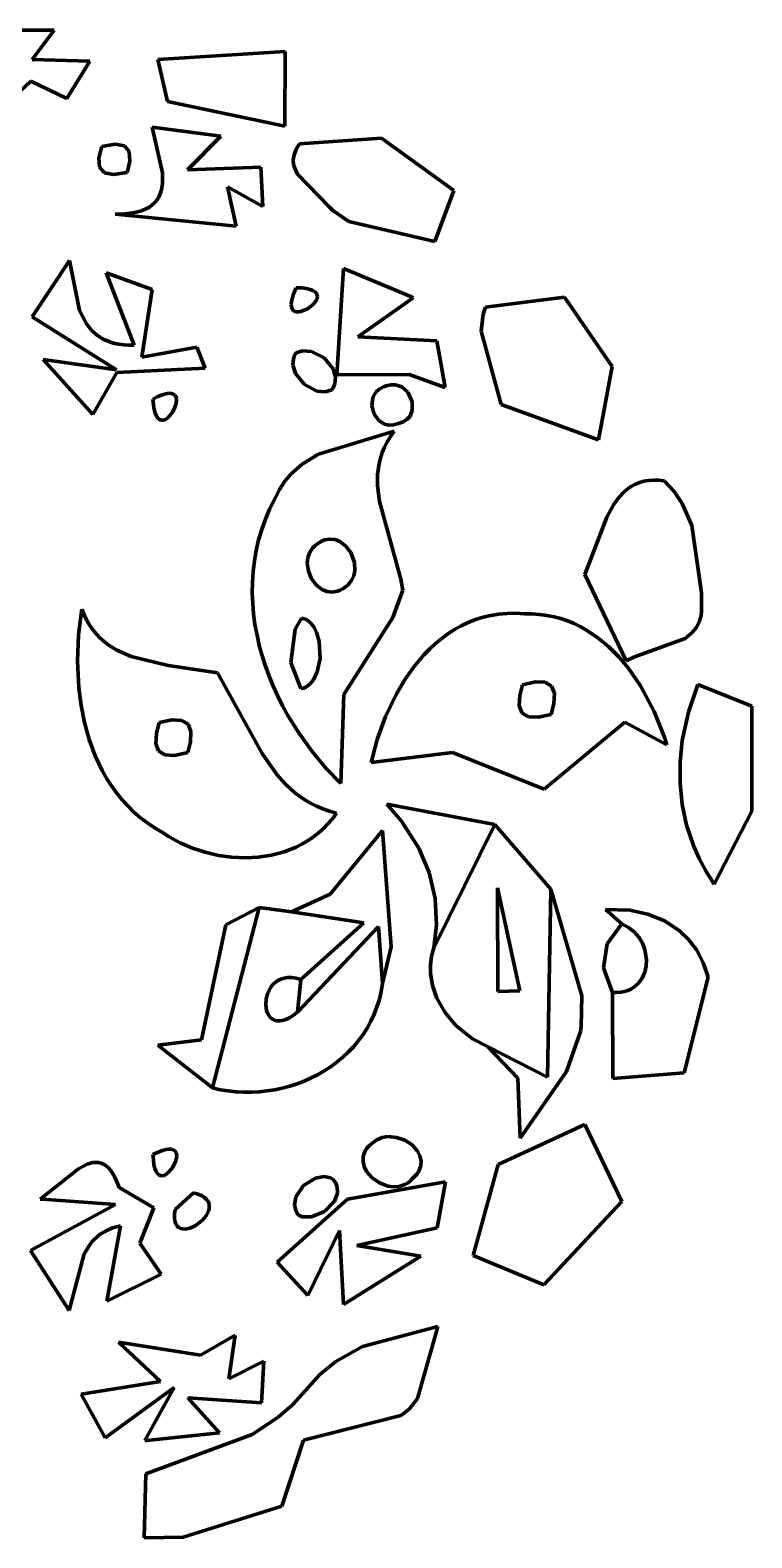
# Model space of a CAD drawing. Header units: millimetres. Extents: x 0.01 to 4, y 0.01 to 1.21.
# Drawn here: x 3.428 to 4, y 0.014 to 1.208 of the extents above; entities that cross this region are included whole.
import ezdxf

# ---------------------------------------------------------------- set-up
doc = ezdxf.new("R2010")
doc.units = ezdxf.units.MM
for name, color, linetype, lineweight in [('color#2763a3ff', 7, 'CONTINUOUS', 100), ('color#59617eff', 7, 'CONTINUOUS', 100), ('color#5d5c67ff', 7, 'CONTINUOUS', 100), ('color#5f5e75ff', 7, 'CONTINUOUS', 100), ('color#60527bff', 7, 'CONTINUOUS', 100), ('color#6e6f95ff', 7, 'CONTINUOUS', 100), ('color#726a86ff', 7, 'CONTINUOUS', 100), ('color#777b92ff', 7, 'CONTINUOUS', 100), ('color#7e7c94ff', 7, 'CONTINUOUS', 100), ('color#83849aff', 7, 'CONTINUOUS', 100), ('color#87889dff', 7, 'CONTINUOUS', 100), ('color#9e3132ff', 7, 'CONTINUOUS', 100), ('color#9e7176ff', 7, 'CONTINUOUS', 100), ('color#a33132ff', 7, 'CONTINUOUS', 100), ('color#b13333ff', 7, 'CONTINUOUS', 100), ('color#b49f97ff', 7, 'CONTINUOUS', 100), ('color#b54545ff', 7, 'CONTINUOUS', 100), ('color#c12e35ff', 7, 'CONTINUOUS', 100), ('color#c45a5eff', 7, 'CONTINUOUS', 100), ('color#c63237ff', 7, 'CONTINUOUS', 100), ('color#cc847cff', 7, 'CONTINUOUS', 100), ('color#de5a5cff', 7, 'CONTINUOUS', 100), ('color#df9092ff', 7, 'CONTINUOUS', 100), ('color#e28d82ff', 7, 'CONTINUOUS', 100), ('color#e32f35ff', 7, 'CONTINUOUS', 100), ('color#e7d55fff', 7, 'CONTINUOUS', 100), ('color#ec2a31ff', 7, 'CONTINUOUS', 100), ('color#eedf95ff', 7, 'CONTINUOUS', 100), ('color#eee38eff', 7, 'CONTINUOUS', 100), ('color#eee79bff', 7, 'CONTINUOUS', 100), ('color#efe07dff', 7, 'CONTINUOUS', 100), ('color#efe5e7ff', 7, 'CONTINUOUS', 100), ('color#f2e38aff', 7, 'CONTINUOUS', 100), ('color#f3e499ff', 7, 'CONTINUOUS', 100), ('color#f3e993ff', 7, 'CONTINUOUS', 100), ('color#f6e792ff', 7, 'CONTINUOUS', 100)]:
    doc.layers.add(name, color=color, linetype=linetype, lineweight=lineweight)

msp = doc.modelspace()

# ---------------------------------------------------------------- linework, layer by layer
at = {"layer": 'color#2763a3ff'}
for p, q in [((3.6938, 0.3206), (3.6951, 0.3227)), ((3.6951, 0.3227), (3.6968, 0.3247)), ((3.6968, 0.3247), (3.6989, 0.3266)), ((3.6989, 0.3266), (3.7028, 0.3295)), ((3.7028, 0.3295), (3.7071, 0.3312)), ((3.7071, 0.3312), (3.7116, 0.3319)), ((3.7116, 0.3319), (3.7185, 0.3313)), ((3.7185, 0.3313), (3.7251, 0.329)), ((3.7251, 0.329), (3.7308, 0.3253)), ((3.7308, 0.3253), (3.7352, 0.3204)), ((3.692, 0.3123), (3.6922, 0.3165)), ((3.6929, 0.3082), (3.692, 0.3123)), ((3.6922, 0.3165), (3.6928, 0.3186)), ((3.6928, 0.3186), (3.6938, 0.3206)), ((3.7352, 0.3204), (3.7371, 0.3168)), ((3.7371, 0.3168), (3.738, 0.3128)), ((3.738, 0.3128), (3.7377, 0.3087)), ((3.6948, 0.3043), (3.6929, 0.3082)), ((3.6992, 0.2992), (3.6948, 0.3043)), ((3.705, 0.2952), (3.6992, 0.2992)), ((3.7331, 0.3005), (3.731, 0.2984)), ((3.7348, 0.3025), (3.7331, 0.3005)), ((3.7361, 0.3046), (3.7348, 0.3025)), ((3.7371, 0.3067), (3.7361, 0.3046)), ((3.7377, 0.3087), (3.7371, 0.3067)), ((3.7116, 0.2927), (3.705, 0.2952)), ((3.7161, 0.2921), (3.7116, 0.2927)), ((3.7207, 0.2925), (3.7161, 0.2921)), ((3.7251, 0.294), (3.7207, 0.2925)), ((3.7272, 0.2951), (3.7251, 0.294)), ((3.7292, 0.2966), (3.7272, 0.2951)), ((3.731, 0.2984), (3.7292, 0.2966))]:
    msp.add_line(p, q, dxfattribs=at)
at = {"layer": 'color#59617eff'}
for p, q in [((3.6365, 0.943), (3.6368, 0.9481)), ((3.6368, 0.9481), (3.638, 0.9513)), ((3.638, 0.9513), (3.639, 0.9528)), ((3.639, 0.9528), (3.644, 0.9544)), ((3.644, 0.9544), (3.6511, 0.9539)), ((3.6511, 0.9539), (3.6611, 0.9487)), ((3.6611, 0.9487), (3.6682, 0.9402)), ((3.6386, 0.9363), (3.6365, 0.943)), ((3.6456, 0.9276), (3.6386, 0.9363)), ((3.6682, 0.9402), (3.6702, 0.9334)), ((3.6702, 0.9334), (3.6697, 0.9283)), ((3.6553, 0.9224), (3.6456, 0.9276)), ((3.6622, 0.9218), (3.6553, 0.9224)), ((3.6672, 0.9234), (3.6622, 0.9218)), ((3.6683, 0.925), (3.6672, 0.9234)), ((3.6697, 0.9283), (3.6683, 0.925))]:
    msp.add_line(p, q, dxfattribs=at)
at = {"layer": 'color#5d5c67ff'}
for p, q in [((3.6372, 1.0001), (3.639, 1.0042)), ((3.639, 1.0042), (3.6434, 1.0041)), ((3.6434, 1.0041), (3.6471, 1.0036)), ((3.6471, 1.0036), (3.65, 1.003)), ((3.635, 0.991), (3.6353, 0.9935)), ((3.6353, 0.9935), (3.636, 0.9965)), ((3.636, 0.9965), (3.6372, 1.0001)), ((3.6527, 0.9913), (3.648, 0.9876)), ((3.65, 1.003), (3.6523, 1.0021)), ((3.6523, 1.0021), (3.654, 1.001)), ((3.6549, 0.9941), (3.6527, 0.9913)), ((3.654, 1.001), (3.6551, 0.9998)), ((3.6556, 0.9956), (3.6549, 0.9941)), ((3.6551, 0.9998), (3.6557, 0.9985)), ((3.6558, 0.9971), (3.6556, 0.9956)), ((3.6557, 0.9985), (3.6558, 0.9971)), ((3.6352, 0.989), (3.635, 0.991)), ((3.6358, 0.9875), (3.6352, 0.989)), ((3.6367, 0.9864), (3.6358, 0.9875)), ((3.6379, 0.9856), (3.6367, 0.9864)), ((3.6393, 0.9852), (3.6379, 0.9856)), ((3.6409, 0.9852), (3.6393, 0.9852)), ((3.6426, 0.9854), (3.6409, 0.9852)), ((3.648, 0.9876), (3.6426, 0.9854))]:
    msp.add_line(p, q, dxfattribs=at)
at = {"layer": 'color#5f5e75ff'}
for p, q in [((3.4828, 1.1073), (3.4851, 1.1161)), ((3.4851, 1.1161), (3.4957, 1.118)), ((3.4957, 1.118), (3.5029, 1.1168)), ((3.5029, 1.1168), (3.5068, 1.1123)), ((3.5068, 1.1123), (3.5073, 1.1046)), ((3.4832, 1.0997), (3.4828, 1.1073)), ((3.4871, 1.0952), (3.4832, 1.0997)), ((3.5073, 1.1046), (3.5051, 1.0957)), ((3.4944, 1.0939), (3.4871, 1.0952)), ((3.5051, 1.0957), (3.4944, 1.0939))]:
    msp.add_line(p, q, dxfattribs=at)
at = {"layer": 'color#60527bff'}
for p, q in [((3.6449, 0.2932), (3.6542, 0.2991)), ((3.6542, 0.2991), (3.6612, 0.3003)), ((3.6612, 0.3003), (3.6662, 0.2993)), ((3.6662, 0.2993), (3.6678, 0.2986)), ((3.6678, 0.2986), (3.6701, 0.2955)), ((3.6388, 0.2842), (3.6449, 0.2932)), ((3.6717, 0.2872), (3.6693, 0.2808)), ((3.6701, 0.2955), (3.6714, 0.2922)), ((3.6714, 0.2922), (3.6717, 0.2872)), ((3.6377, 0.2775), (3.6388, 0.2842)), ((3.6389, 0.2727), (3.6377, 0.2775)), ((3.6693, 0.2808), (3.6615, 0.2727)), ((3.6409, 0.2696), (3.6389, 0.2727)), ((3.6441, 0.2685), (3.6409, 0.2696)), ((3.6512, 0.2684), (3.6441, 0.2685)), ((3.6615, 0.2727), (3.6512, 0.2684))]:
    msp.add_line(p, q, dxfattribs=at)
at = {"layer": 'color#6e6f95ff'}
for p, q in [((3.6713, 0.9354), (3.6764, 1.0195)), ((3.6764, 1.0195), (3.7303, 0.9971)), ((3.7317, 0.9964), (3.6879, 0.9655)), ((3.7303, 0.9971), (3.7317, 0.9964)), ((3.6879, 0.9655), (3.7504, 0.9623)), ((3.7504, 0.9623), (3.7571, 0.9254)), ((3.7285, 0.9357), (3.6713, 0.9354)), ((3.7571, 0.9254), (3.7285, 0.9357))]:
    msp.add_line(p, q, dxfattribs=at)
at = {"layer": 'color#726a86ff'}
for p, q in [((3.6998, 0.9173), (3.7022, 0.9217)), ((3.7022, 0.9217), (3.7048, 0.924)), ((3.7048, 0.924), (3.7083, 0.9258)), ((3.7083, 0.9258), (3.7103, 0.9265)), ((3.7103, 0.9265), (3.7142, 0.9275)), ((3.7142, 0.9275), (3.7178, 0.9275)), ((3.7178, 0.9275), (3.7226, 0.9259)), ((3.7226, 0.9259), (3.7276, 0.9215)), ((3.7276, 0.9215), (3.731, 0.9138)), ((3.699, 0.9107), (3.6998, 0.9173)), ((3.7008, 0.9042), (3.699, 0.9107)), ((3.731, 0.9138), (3.731, 0.9071)), ((3.7048, 0.8989), (3.7008, 0.9042)), ((3.709, 0.8963), (3.7048, 0.8989)), ((3.7123, 0.8955), (3.709, 0.8963)), ((3.72, 0.8968), (3.716, 0.8956)), ((3.7239, 0.8981), (3.72, 0.8968)), ((3.727, 0.9001), (3.7239, 0.8981)), ((3.7292, 0.9026), (3.727, 0.9001)), ((3.731, 0.9071), (3.7292, 0.9026)), ((3.716, 0.8956), (3.7123, 0.8955))]:
    msp.add_line(p, q, dxfattribs=at)
at = {"layer": 'color#777b92ff'}
for p, q in [((3.6798, 0.2823), (3.7572, 0.2961)), ((3.7572, 0.2961), (3.7508, 0.2597)), ((3.624, 0.2325), (3.6798, 0.2823)), ((3.6734, 0.2575), (3.6483, 0.206)), ((3.6766, 0.1989), (3.6734, 0.2575)), ((3.7508, 0.2597), (3.6871, 0.2456)), ((3.6871, 0.2456), (3.7379, 0.2371)), ((3.6483, 0.206), (3.624, 0.2325)), ((3.7379, 0.2371), (3.6766, 0.1989))]:
    msp.add_line(p, q, dxfattribs=at)
at = {"layer": 'color#7e7c94ff'}
for p, q in [((3.4155, 1.2083), (3.4474, 1.2083)), ((3.4474, 1.2083), (3.4298, 1.185)), ((3.4298, 1.185), (3.4756, 1.1838)), ((3.4756, 1.1838), (3.4574, 1.1541)), ((3.4289, 1.1678), (3.4086, 1.149)), ((3.4574, 1.1541), (3.4289, 1.1678))]:
    msp.add_line(p, q, dxfattribs=at)
at = {"layer": 'color#83849aff'}
for p, q in [((3.525, 1.1316), (3.5793, 1.1243)), ((3.5332, 1.0953), (3.525, 1.1316)), ((3.5793, 1.1243), (3.553, 1.0976)), ((3.553, 1.0976), (3.611, 1.0997)), ((3.611, 1.0997), (3.6127, 1.0687)), ((3.5331, 1.0864), (3.5332, 1.0953)), ((3.5287, 1.0738), (3.5301, 1.076)), ((3.5301, 1.076), (3.5321, 1.0809)), ((3.5321, 1.0809), (3.5331, 1.0864)), ((3.6127, 1.0687), (3.5847, 1.0843)), ((3.5847, 1.0843), (3.5915, 1.0531)), ((3.5008, 1.0627), (3.5055, 1.063)), ((3.5055, 1.063), (3.5097, 1.0636)), ((3.5097, 1.0636), (3.5135, 1.0644)), ((3.5135, 1.0644), (3.517, 1.0654)), ((3.517, 1.0654), (3.52, 1.0667)), ((3.52, 1.0667), (3.5227, 1.0682)), ((3.5227, 1.0682), (3.525, 1.0699)), ((3.525, 1.0699), (3.527, 1.0718)), ((3.527, 1.0718), (3.5287, 1.0738)), ((3.5915, 1.0531), (3.4957, 1.0627)), ((3.4957, 1.0627), (3.5008, 1.0627))]:
    msp.add_line(p, q, dxfattribs=at)
at = {"layer": 'color#87889dff'}
for p, q in [((3.4984, 0.169), (3.5633, 0.1587)), ((3.5316, 0.1379), (3.4984, 0.169)), ((3.5633, 0.1587), (3.5908, 0.1746)), ((3.5908, 0.1746), (3.5858, 0.1401)), ((3.5858, 0.1401), (3.6134, 0.1541)), ((3.6134, 0.1541), (3.6115, 0.1211)), ((3.4688, 0.1278), (3.5316, 0.1379)), ((3.5424, 0.1333), (3.4877, 0.0932)), ((3.5192, 0.0912), (3.5424, 0.1333)), ((3.4877, 0.0932), (3.4688, 0.1278)), ((3.6115, 0.1211), (3.5532, 0.1249)), ((3.5532, 0.1249), (3.5783, 0.0974)), ((3.5783, 0.0974), (3.5208, 0.0913)), ((3.5208, 0.0913), (3.5192, 0.0912))]:
    msp.add_line(p, q, dxfattribs=at)
at = {"layer": 'color#9e3132ff'}
for p, q in [((3.8382, 0.3791), (3.8407, 0.5278)), ((3.8407, 0.5278), (3.8654, 0.4434)), ((3.8654, 0.4434), (3.8649, 0.4193)), ((3.8649, 0.4193), (3.8643, 0.4153)), ((3.8643, 0.4153), (3.8531, 0.3835)), ((3.8145, 0.3781), (3.7907, 0.4032)), ((3.7907, 0.4032), (3.8382, 0.3791)), ((3.8531, 0.3835), (3.8165, 0.3308)), ((3.8165, 0.3308), (3.8145, 0.3781))]:
    msp.add_line(p, q, dxfattribs=at)
at = {"layer": 'color#9e7176ff'}
for p, q in [((3.5256, 0.3178), (3.5296, 0.3197)), ((3.5259, 0.3134), (3.5256, 0.3178)), ((3.5263, 0.3097), (3.5259, 0.3134)), ((3.5296, 0.3197), (3.5331, 0.321)), ((3.5331, 0.321), (3.5361, 0.3218)), ((3.5361, 0.3218), (3.5385, 0.3221)), ((3.5385, 0.3221), (3.5405, 0.3219)), ((3.5405, 0.3219), (3.542, 0.3213)), ((3.5437, 0.3127), (3.5411, 0.3073)), ((3.542, 0.3213), (3.5432, 0.3204)), ((3.5432, 0.3204), (3.5439, 0.3193)), ((3.5444, 0.3163), (3.5437, 0.3127)), ((3.5439, 0.3193), (3.5443, 0.3179)), ((3.5443, 0.3179), (3.5444, 0.3163)), ((3.5271, 0.3067), (3.5263, 0.3097)), ((3.528, 0.3044), (3.5271, 0.3067)), ((3.529, 0.3027), (3.528, 0.3044)), ((3.5303, 0.3016), (3.529, 0.3027)), ((3.5316, 0.301), (3.5303, 0.3016)), ((3.533, 0.3009), (3.5316, 0.301)), ((3.5344, 0.3012), (3.533, 0.3009)), ((3.5358, 0.3019), (3.5344, 0.3012)), ((3.5372, 0.3029), (3.5358, 0.3019)), ((3.5411, 0.3073), (3.5372, 0.3029))]:
    msp.add_line(p, q, dxfattribs=at)
at = {"layer": 'color#a33132ff'}
for p, q in [((3.4298, 0.9812), (3.4594, 1.0258)), ((3.4594, 1.0258), (3.4674, 0.9864)), ((3.5106, 0.9588), (3.4886, 1.016)), ((3.4886, 1.016), (3.5249, 1.0029)), ((3.5249, 1.0029), (3.5168, 0.9493)), ((3.4966, 0.9392), (3.4298, 0.9812)), ((3.4674, 0.9864), (3.4729, 0.9756)), ((3.4729, 0.9756), (3.4766, 0.971)), ((3.4766, 0.971), (3.4809, 0.967)), ((3.4809, 0.967), (3.486, 0.9637)), ((3.486, 0.9637), (3.4919, 0.9611)), ((3.4919, 0.9611), (3.4951, 0.9602)), ((3.4951, 0.9602), (3.4986, 0.9595)), ((3.4986, 0.9595), (3.5024, 0.959)), ((3.5024, 0.959), (3.5064, 0.9588)), ((3.5064, 0.9588), (3.5106, 0.9588)), ((3.5168, 0.9493), (3.5603, 0.9572)), ((3.5603, 0.9572), (3.5668, 0.9405)), ((3.4779, 0.9039), (3.4385, 0.9474)), ((3.4385, 0.9474), (3.4966, 0.9392)), ((3.497, 0.9371), (3.4779, 0.9039)), ((3.5668, 0.9405), (3.497, 0.9371)), ((3.5328, 0.9195), (3.5357, 0.9204)), ((3.5357, 0.9204), (3.5382, 0.9207)), ((3.5382, 0.9207), (3.5402, 0.9206)), ((3.5402, 0.9206), (3.5417, 0.9201)), ((3.5417, 0.9201), (3.5429, 0.9192)), ((3.5255, 0.9161), (3.5294, 0.9181)), ((3.5259, 0.9116), (3.5255, 0.9161)), ((3.5265, 0.9079), (3.5259, 0.9116)), ((3.5273, 0.905), (3.5265, 0.9079)), ((3.5294, 0.9181), (3.5328, 0.9195)), ((3.5437, 0.9115), (3.5413, 0.9059)), ((3.5429, 0.9192), (3.5437, 0.9181)), ((3.5437, 0.9181), (3.5441, 0.9166)), ((3.5443, 0.915), (3.5437, 0.9115)), ((3.5441, 0.9166), (3.5443, 0.915)), ((3.5283, 0.9027), (3.5273, 0.905)), ((3.5295, 0.901), (3.5283, 0.9027)), ((3.5307, 0.8999), (3.5295, 0.901)), ((3.532, 0.8994), (3.5307, 0.8999)), ((3.5334, 0.8993), (3.532, 0.8994)), ((3.5348, 0.8997), (3.5334, 0.8993)), ((3.5363, 0.9004), (3.5348, 0.8997)), ((3.5376, 0.9014), (3.5363, 0.9004)), ((3.5413, 0.9059), (3.5376, 0.9014))]:
    msp.add_line(p, q, dxfattribs=at)
at = {"layer": 'color#b13333ff'}
for p, q in [((3.6567, 0.8726), (3.7167, 0.8907)), ((3.7137, 0.8865), (3.7111, 0.8822)), ((3.7167, 0.8907), (3.7137, 0.8865)), ((3.6437, 0.8645), (3.6567, 0.8726)), ((3.7072, 0.8737), (3.7058, 0.8694)), ((3.709, 0.878), (3.7072, 0.8737)), ((3.7111, 0.8822), (3.709, 0.878)), ((3.6351, 0.8569), (3.6437, 0.8645)), ((3.7047, 0.8651), (3.7035, 0.8565)), ((3.7058, 0.8694), (3.7047, 0.8651)), ((3.6257, 0.8444), (3.6301, 0.851)), ((3.6301, 0.851), (3.6351, 0.8569)), ((3.7035, 0.8565), (3.7034, 0.8479)), ((3.7034, 0.8479), (3.7049, 0.8349)), ((3.618, 0.829), (3.622, 0.837)), ((3.622, 0.837), (3.6257, 0.8444)), ((3.6146, 0.8209), (3.618, 0.829)), ((3.7049, 0.8349), (3.7219, 0.7736)), ((3.6093, 0.8045), (3.6117, 0.8128)), ((3.6117, 0.8128), (3.6146, 0.8209)), ((3.6073, 0.7962), (3.6093, 0.8045)), ((3.6554, 0.8011), (3.6535, 0.7996)), ((3.6575, 0.8026), (3.6554, 0.8011)), ((3.6596, 0.8038), (3.6575, 0.8026)), ((3.6617, 0.8046), (3.6596, 0.8038)), ((3.6658, 0.8052), (3.6617, 0.8046)), ((3.6698, 0.8048), (3.6658, 0.8052)), ((3.6735, 0.8034), (3.6698, 0.8048)), ((3.6783, 0.7997), (3.6735, 0.8034)), ((3.6059, 0.7879), (3.6073, 0.7962)), ((3.6482, 0.7903), (3.6478, 0.7861)), ((3.6496, 0.7943), (3.6482, 0.7903)), ((3.652, 0.798), (3.6496, 0.7943)), ((3.6535, 0.7996), (3.652, 0.798)), ((3.6822, 0.7946), (3.6783, 0.7997)), ((3.6852, 0.7866), (3.6822, 0.7946)), ((3.6044, 0.7711), (3.6049, 0.7795)), ((3.6049, 0.7795), (3.6059, 0.7879)), ((3.6478, 0.7861), (3.6487, 0.7798)), ((3.6487, 0.7798), (3.6512, 0.7738)), ((3.6846, 0.7761), (3.6855, 0.7802)), ((3.6855, 0.7802), (3.6852, 0.7866)), ((3.6042, 0.7627), (3.6044, 0.7711)), ((3.6512, 0.7738), (3.6551, 0.7688)), ((3.6551, 0.7688), (3.66, 0.7651)), ((3.66, 0.7651), (3.6637, 0.7636)), ((3.6718, 0.7639), (3.6739, 0.7647)), ((3.6739, 0.7647), (3.676, 0.7658)), ((3.676, 0.7658), (3.6781, 0.7673)), ((3.6781, 0.7673), (3.68, 0.7688)), ((3.68, 0.7688), (3.6828, 0.7723)), ((3.6828, 0.7723), (3.6846, 0.7761)), ((3.7235, 0.7648), (3.7156, 0.7432)), ((3.7219, 0.7736), (3.7235, 0.7648)), ((3.6046, 0.7543), (3.6042, 0.7627)), ((3.6053, 0.7459), (3.6046, 0.7543)), ((3.6637, 0.7636), (3.6676, 0.7632)), ((3.6676, 0.7632), (3.6718, 0.7639)), ((3.6064, 0.7375), (3.6053, 0.7459)), ((3.6433, 0.7426), (3.6382, 0.7339)), ((3.6453, 0.7421), (3.6433, 0.7426)), ((3.6472, 0.7414), (3.6453, 0.7421)), ((3.6504, 0.739), (3.6472, 0.7414)), ((3.7156, 0.7432), (3.6767, 0.6821)), ((3.608, 0.7292), (3.6064, 0.7375)), ((3.6098, 0.7209), (3.608, 0.7292)), ((3.6382, 0.7339), (3.6347, 0.7075)), ((3.6531, 0.7356), (3.6504, 0.739)), ((3.6552, 0.7315), (3.6531, 0.7356)), ((3.6573, 0.7241), (3.6552, 0.7315)), ((3.6121, 0.7127), (3.6098, 0.7209)), ((3.6579, 0.7105), (3.6573, 0.7241)), ((3.6147, 0.7046), (3.6121, 0.7127)), ((3.6176, 0.6966), (3.6147, 0.7046)), ((3.6347, 0.7075), (3.6427, 0.6868)), ((3.6557, 0.7001), (3.6579, 0.7105)), ((3.6209, 0.6886), (3.6176, 0.6966)), ((3.6499, 0.6903), (3.6527, 0.6936)), ((3.6527, 0.6936), (3.6557, 0.7001)), ((3.6245, 0.6808), (3.6209, 0.6886)), ((3.6283, 0.6731), (3.6245, 0.6808)), ((3.6427, 0.6868), (3.6447, 0.6872)), ((3.6447, 0.6872), (3.6466, 0.688)), ((3.6466, 0.688), (3.6499, 0.6903)), ((3.6767, 0.6821), (3.6743, 0.6115)), ((3.6325, 0.6656), (3.6283, 0.6731)), ((3.6416, 0.6509), (3.6325, 0.6656)), ((3.6516, 0.637), (3.6416, 0.6509)), ((3.6626, 0.6238), (3.6516, 0.637)), ((3.6743, 0.6115), (3.6626, 0.6238)), ((3.6096, 0.5134), (3.5727, 0.3705)), ((3.5834, 0.4996), (3.6096, 0.5134)), ((3.5641, 0.4086), (3.5834, 0.4996)), ((3.5293, 0.4043), (3.5641, 0.4086)), ((3.5727, 0.3705), (3.5293, 0.4043))]:
    msp.add_line(p, q, dxfattribs=at)
at = {"layer": 'color#b49f97ff'}
for p, q in [((3.5431, 0.2743), (3.5576, 0.2875)), ((3.5576, 0.2875), (3.5611, 0.2864)), ((3.5611, 0.2864), (3.564, 0.2852)), ((3.564, 0.2852), (3.5663, 0.2837)), ((3.5663, 0.2837), (3.5681, 0.2821)), ((3.5681, 0.2821), (3.5693, 0.2804)), ((3.5693, 0.2804), (3.57, 0.2786)), ((3.5701, 0.2748), (3.5696, 0.2728)), ((3.57, 0.2786), (3.5702, 0.2767)), ((3.5702, 0.2767), (3.5701, 0.2748)), ((3.5426, 0.2707), (3.5431, 0.2743)), ((3.5426, 0.2676), (3.5426, 0.2707)), ((3.5429, 0.265), (3.5426, 0.2676)), ((3.5436, 0.2629), (3.5429, 0.265)), ((3.5446, 0.2613), (3.5436, 0.2629)), ((3.5646, 0.2656), (3.5589, 0.2613)), ((3.5676, 0.2691), (3.5646, 0.2656)), ((3.5696, 0.2728), (3.5676, 0.2691)), ((3.5459, 0.26), (3.5446, 0.2613)), ((3.5474, 0.2592), (3.5459, 0.26)), ((3.549, 0.2588), (3.5474, 0.2592)), ((3.5509, 0.2587), (3.549, 0.2588)), ((3.5548, 0.2595), (3.5509, 0.2587)), ((3.5589, 0.2613), (3.5548, 0.2595))]:
    msp.add_line(p, q, dxfattribs=at)
at = {"layer": 'color#b54545ff'}
for p, q in [((3.666, 0.524), (3.7074, 0.5745)), ((3.7074, 0.5745), (3.7142, 0.4822)), ((3.6352, 0.51), (3.666, 0.524)), ((3.6926, 0.5013), (3.6352, 0.51)), ((3.7042, 0.4984), (3.6401, 0.4306)), ((3.6428, 0.4564), (3.6926, 0.5013)), ((3.7074, 0.4533), (3.7042, 0.4984)), ((3.7142, 0.4822), (3.7074, 0.4533)), ((3.6401, 0.4306), (3.6428, 0.4564)), ((3.4735, 0.3101), (3.478, 0.3113)), ((3.478, 0.3113), (3.4801, 0.3115)), ((3.4801, 0.3115), (3.4823, 0.3114)), ((3.4823, 0.3114), (3.4844, 0.3109)), ((3.4844, 0.3109), (3.4864, 0.31)), ((3.4363, 0.2824), (3.4666, 0.3065)), ((3.4666, 0.3065), (3.4735, 0.3101)), ((3.4864, 0.31), (3.4884, 0.3088)), ((3.4884, 0.3088), (3.4903, 0.3071)), ((3.4903, 0.3071), (3.4921, 0.305)), ((3.4921, 0.305), (3.4939, 0.3024)), ((3.4939, 0.3024), (3.4956, 0.2993)), ((3.4956, 0.2993), (3.4972, 0.2957)), ((3.4972, 0.2957), (3.4987, 0.2915)), ((3.4987, 0.2915), (3.5263, 0.2755)), ((3.4285, 0.2417), (3.496, 0.2782)), ((3.4379, 0.2823), (3.4363, 0.2824)), ((3.496, 0.2782), (3.4379, 0.2823)), ((3.5263, 0.2755), (3.5153, 0.2474)), ((3.483, 0.254), (3.477, 0.2484)), ((3.4879, 0.2571), (3.483, 0.254)), ((3.4935, 0.2596), (3.4879, 0.2571)), ((3.4891, 0.2015), (3.4999, 0.2613)), ((3.4999, 0.2613), (3.4935, 0.2596)), ((3.4593, 0.1943), (3.4285, 0.2417)), ((3.4711, 0.2392), (3.4593, 0.1943)), ((3.477, 0.2484), (3.4711, 0.2392)), ((3.5153, 0.2474), (3.5322, 0.2229)), ((3.5322, 0.2229), (3.4891, 0.2015))]:
    msp.add_line(p, q, dxfattribs=at)
at = {"layer": 'color#c12e35ff'}
for p, q in [((3.7754, 0.7392), (3.7811, 0.7415)), ((3.7811, 0.7415), (3.7871, 0.7434)), ((3.7871, 0.7434), (3.7932, 0.7448)), ((3.7932, 0.7448), (3.7996, 0.7458)), ((3.7996, 0.7458), (3.8062, 0.7464)), ((3.8062, 0.7464), (3.8129, 0.7465)), ((3.8129, 0.7465), (3.8198, 0.746)), ((3.8198, 0.746), (3.8259, 0.746)), ((3.8259, 0.746), (3.8319, 0.7456)), ((3.8319, 0.7456), (3.8376, 0.7448)), ((3.8376, 0.7448), (3.8433, 0.7437)), ((3.8433, 0.7437), (3.8487, 0.7422)), ((3.8487, 0.7422), (3.854, 0.7404)), ((3.7543, 0.7265), (3.7592, 0.7302)), ((3.7592, 0.7302), (3.7644, 0.7335)), ((3.7644, 0.7335), (3.7698, 0.7366)), ((3.7698, 0.7366), (3.7754, 0.7392)), ((3.854, 0.7404), (3.8592, 0.7383)), ((3.8592, 0.7383), (3.8641, 0.7359)), ((3.8641, 0.7359), (3.869, 0.7332)), ((3.869, 0.7332), (3.8781, 0.727)), ((3.7405, 0.7137), (3.7449, 0.7182)), ((3.7449, 0.7182), (3.7495, 0.7225)), ((3.7495, 0.7225), (3.7543, 0.7265)), ((3.8781, 0.727), (3.8867, 0.7199)), ((3.8867, 0.7199), (3.8946, 0.7119)), ((3.7323, 0.704), (3.7405, 0.7137)), ((3.8946, 0.7119), (3.9019, 0.7032)), ((3.7183, 0.6822), (3.7249, 0.6934)), ((3.7249, 0.6934), (3.7323, 0.704)), ((3.9019, 0.7032), (3.9117, 0.6891)), ((3.7099, 0.6646), (3.7183, 0.6822)), ((3.8161, 0.6814), (3.8157, 0.6731)), ((3.8184, 0.6899), (3.8161, 0.6814)), ((3.8287, 0.6922), (3.8184, 0.6899)), ((3.8363, 0.6918), (3.8287, 0.6922)), ((3.8413, 0.6888), (3.8363, 0.6918)), ((3.8436, 0.6832), (3.8413, 0.6888)), ((3.8432, 0.6749), (3.8436, 0.6832)), ((3.9117, 0.6891), (3.9226, 0.6687)), ((3.8157, 0.6731), (3.818, 0.6674)), ((3.841, 0.6664), (3.8432, 0.6749)), ((3.7033, 0.6465), (3.7099, 0.6646)), ((3.818, 0.6674), (3.823, 0.6644)), ((3.823, 0.6644), (3.8306, 0.6641)), ((3.8306, 0.6641), (3.841, 0.6664)), ((3.8993, 0.6602), (3.8355, 0.607)), ((3.9327, 0.6423), (3.8993, 0.6602)), ((3.9226, 0.6687), (3.931, 0.6476)), ((3.6984, 0.6283), (3.7033, 0.6465)), ((3.931, 0.6476), (3.9327, 0.6423)), ((3.7628, 0.6362), (3.6984, 0.6283)), ((3.8355, 0.607), (3.7628, 0.6362))]:
    msp.add_line(p, q, dxfattribs=at)
at = {"layer": 'color#c45a5eff'}
for p, q in [((3.7108, 0.5953), (3.7965, 0.5791)), ((3.7224, 0.5819), (3.7108, 0.5953)), ((3.7363, 0.5603), (3.7224, 0.5819)), ((3.7965, 0.5791), (3.7482, 0.4815)), ((3.7444, 0.541), (3.7363, 0.5603)), ((3.7491, 0.5206), (3.7444, 0.541)), ((3.7501, 0.4993), (3.7491, 0.5206)), ((3.7482, 0.4815), (3.7501, 0.4993))]:
    msp.add_line(p, q, dxfattribs=at)
at = {"layer": 'color#c63237ff'}
for p, q in [((3.4667, 0.7294), (3.4692, 0.7498)), ((3.4692, 0.7498), (3.4711, 0.7452)), ((3.4711, 0.7452), (3.4733, 0.7408)), ((3.4733, 0.7408), (3.4756, 0.7369)), ((3.4658, 0.7085), (3.4667, 0.7294)), ((3.4756, 0.7369), (3.4782, 0.7332)), ((3.4782, 0.7332), (3.4809, 0.7299)), ((3.4809, 0.7299), (3.4838, 0.7268)), ((3.4838, 0.7268), (3.4901, 0.7215)), ((3.4901, 0.7215), (3.497, 0.7171)), ((3.497, 0.7171), (3.5083, 0.7121)), ((3.4668, 0.6874), (3.4658, 0.7085)), ((3.5083, 0.7121), (3.5376, 0.7052)), ((3.5376, 0.7052), (3.5768, 0.6992)), ((3.5768, 0.6992), (3.612, 0.6355)), ((3.4686, 0.6735), (3.4668, 0.6874)), ((3.4713, 0.6599), (3.4686, 0.6735)), ((3.475, 0.6465), (3.4713, 0.6599)), ((3.5306, 0.6599), (3.5283, 0.6513)), ((3.5409, 0.662), (3.5306, 0.6599)), ((3.5485, 0.6616), (3.5409, 0.662)), ((3.5535, 0.6585), (3.5485, 0.6616)), ((3.5557, 0.6529), (3.5535, 0.6585)), ((3.4798, 0.6336), (3.475, 0.6465)), ((3.5283, 0.6513), (3.5278, 0.6431)), ((3.5553, 0.6446), (3.5557, 0.6529)), ((3.4826, 0.6274), (3.4798, 0.6336)), ((3.5278, 0.6431), (3.53, 0.6374)), ((3.53, 0.6374), (3.535, 0.6343)), ((3.535, 0.6343), (3.5427, 0.6339)), ((3.5427, 0.6339), (3.5531, 0.6361)), ((3.5531, 0.6361), (3.5553, 0.6446)), ((3.612, 0.6355), (3.6236, 0.6188)), ((3.4857, 0.6213), (3.4826, 0.6274)), ((3.4891, 0.6154), (3.4857, 0.6213)), ((3.4928, 0.6097), (3.4891, 0.6154)), ((3.4967, 0.6042), (3.4928, 0.6097)), ((3.6236, 0.6188), (3.6303, 0.6113)), ((3.6303, 0.6113), (3.6377, 0.6045)), ((3.501, 0.5989), (3.4967, 0.6042)), ((3.5056, 0.5938), (3.501, 0.5989)), ((3.6377, 0.6045), (3.6417, 0.6015)), ((3.6417, 0.6015), (3.6459, 0.5986)), ((3.6459, 0.5986), (3.6504, 0.596)), ((3.5105, 0.589), (3.5056, 0.5938)), ((3.5158, 0.5844), (3.5105, 0.589)), ((3.6504, 0.596), (3.6551, 0.5936)), ((3.6551, 0.5936), (3.6601, 0.5915)), ((3.6601, 0.5915), (3.6654, 0.5896)), ((3.6654, 0.5896), (3.671, 0.5881)), ((3.671, 0.5881), (3.6677, 0.5837)), ((3.5214, 0.5802), (3.5158, 0.5844)), ((3.5273, 0.5762), (3.5214, 0.5802)), ((3.5336, 0.5725), (3.5273, 0.5762)), ((3.6604, 0.5758), (3.6565, 0.5723)), ((3.6642, 0.5796), (3.6604, 0.5758)), ((3.6677, 0.5837), (3.6642, 0.5796)), ((3.538, 0.5696), (3.5336, 0.5725)), ((3.5472, 0.5646), (3.538, 0.5696)), ((3.5569, 0.5604), (3.5472, 0.5646)), ((3.639, 0.5613), (3.6294, 0.5576)), ((3.6436, 0.5636), (3.639, 0.5613)), ((3.6481, 0.5662), (3.6436, 0.5636)), ((3.6524, 0.5691), (3.6481, 0.5662)), ((3.6565, 0.5723), (3.6524, 0.5691)), ((3.567, 0.5571), (3.5569, 0.5604)), ((3.5774, 0.5547), (3.567, 0.5571)), ((3.5879, 0.5533), (3.5774, 0.5547)), ((3.5985, 0.5528), (3.5879, 0.5533)), ((3.609, 0.5533), (3.5985, 0.5528)), ((3.6194, 0.5549), (3.609, 0.5533)), ((3.6294, 0.5576), (3.6194, 0.5549))]:
    msp.add_line(p, q, dxfattribs=at)
at = {"layer": 'color#cc847cff'}
for p, q in [((3.6535, 0.7996), (3.6554, 0.8011)), ((3.6554, 0.8011), (3.6575, 0.8026)), ((3.6575, 0.8026), (3.6596, 0.8038)), ((3.6596, 0.8038), (3.6617, 0.8046)), ((3.6617, 0.8046), (3.6658, 0.8052)), ((3.6658, 0.8052), (3.6698, 0.8048)), ((3.6698, 0.8048), (3.6735, 0.8034)), ((3.6735, 0.8034), (3.6783, 0.7997)), ((3.6478, 0.7861), (3.6482, 0.7903)), ((3.6482, 0.7903), (3.6496, 0.7943)), ((3.6496, 0.7943), (3.652, 0.798)), ((3.652, 0.798), (3.6535, 0.7996)), ((3.6783, 0.7997), (3.6822, 0.7946)), ((3.6822, 0.7946), (3.6852, 0.7866)), ((3.6487, 0.7798), (3.6478, 0.7861)), ((3.6512, 0.7738), (3.6487, 0.7798)), ((3.6855, 0.7802), (3.6846, 0.7761)), ((3.6852, 0.7866), (3.6855, 0.7802)), ((3.6551, 0.7688), (3.6512, 0.7738)), ((3.66, 0.7651), (3.6551, 0.7688)), ((3.6637, 0.7636), (3.66, 0.7651)), ((3.6739, 0.7647), (3.6718, 0.7639)), ((3.676, 0.7658), (3.6739, 0.7647)), ((3.6781, 0.7673), (3.676, 0.7658)), ((3.68, 0.7688), (3.6781, 0.7673)), ((3.6828, 0.7723), (3.68, 0.7688)), ((3.6846, 0.7761), (3.6828, 0.7723)), ((3.6676, 0.7632), (3.6637, 0.7636)), ((3.6718, 0.7639), (3.6676, 0.7632))]:
    msp.add_line(p, q, dxfattribs=at)
at = {"layer": 'color#de5a5cff'}
for p, q in [((3.6382, 0.7339), (3.6433, 0.7426)), ((3.6433, 0.7426), (3.6453, 0.7421)), ((3.6453, 0.7421), (3.6472, 0.7414)), ((3.6472, 0.7414), (3.6504, 0.739)), ((3.6347, 0.7075), (3.6382, 0.7339)), ((3.6504, 0.739), (3.6531, 0.7356)), ((3.6531, 0.7356), (3.6552, 0.7315)), ((3.6552, 0.7315), (3.6573, 0.7241)), ((3.6573, 0.7241), (3.6579, 0.7105)), ((3.6427, 0.6868), (3.6347, 0.7075)), ((3.6579, 0.7105), (3.6557, 0.7001)), ((3.6527, 0.6936), (3.6499, 0.6903)), ((3.6557, 0.7001), (3.6527, 0.6936)), ((3.6447, 0.6872), (3.6427, 0.6868)), ((3.6466, 0.688), (3.6447, 0.6872)), ((3.6499, 0.6903), (3.6466, 0.688))]:
    msp.add_line(p, q, dxfattribs=at)
at = {"layer": 'color#df9092ff'}
for p, q in [((3.5283, 0.6513), (3.5306, 0.6599)), ((3.5306, 0.6599), (3.5409, 0.662)), ((3.5409, 0.662), (3.5485, 0.6616)), ((3.5485, 0.6616), (3.5535, 0.6585)), ((3.5535, 0.6585), (3.5557, 0.6529)), ((3.5278, 0.6431), (3.5283, 0.6513)), ((3.5557, 0.6529), (3.5553, 0.6446)), ((3.53, 0.6374), (3.5278, 0.6431)), ((3.535, 0.6343), (3.53, 0.6374)), ((3.5427, 0.6339), (3.535, 0.6343)), ((3.5531, 0.6361), (3.5427, 0.6339)), ((3.5553, 0.6446), (3.5531, 0.6361))]:
    msp.add_line(p, q, dxfattribs=at)
at = {"layer": 'color#e28d82ff'}
for p, q in [((3.8157, 0.6731), (3.8161, 0.6814)), ((3.8161, 0.6814), (3.8184, 0.6899)), ((3.8184, 0.6899), (3.8287, 0.6922)), ((3.8287, 0.6922), (3.8363, 0.6918)), ((3.8363, 0.6918), (3.8413, 0.6888)), ((3.8413, 0.6888), (3.8436, 0.6832)), ((3.8436, 0.6832), (3.8432, 0.6749)), ((3.818, 0.6674), (3.8157, 0.6731)), ((3.8432, 0.6749), (3.841, 0.6664)), ((3.823, 0.6644), (3.818, 0.6674)), ((3.8306, 0.6641), (3.823, 0.6644)), ((3.841, 0.6664), (3.8306, 0.6641))]:
    msp.add_line(p, q, dxfattribs=at)
at = {"layer": 'color#e32f35ff'}
for p, q in [((3.7482, 0.4815), (3.7965, 0.5791)), ((3.7965, 0.5791), (3.8407, 0.5278)), ((3.7984, 0.5289), (3.7988, 0.4469)), ((3.8163, 0.4474), (3.7984, 0.5289)), ((3.8407, 0.5278), (3.8382, 0.3791)), ((3.7463, 0.4748), (3.7482, 0.4815)), ((3.7454, 0.4681), (3.7463, 0.4748)), ((3.7454, 0.4614), (3.7454, 0.4681)), ((3.7469, 0.4516), (3.7454, 0.4614)), ((3.7501, 0.4421), (3.7469, 0.4516)), ((3.7567, 0.4304), (3.7501, 0.4421)), ((3.7988, 0.4469), (3.8163, 0.4474)), ((3.7655, 0.4199), (3.7567, 0.4304)), ((3.7788, 0.4093), (3.7655, 0.4199)), ((3.7907, 0.4032), (3.7788, 0.4093)), ((3.8382, 0.3791), (3.7907, 0.4032))]:
    msp.add_line(p, q, dxfattribs=at)
at = {"layer": 'color#e7d55fff'}
for p, q in [((3.8855, 0.4845), (3.8971, 0.5004)), ((3.8971, 0.5004), (3.9024, 0.4976)), ((3.9024, 0.4976), (3.9069, 0.494)), ((3.9069, 0.494), (3.9105, 0.4898)), ((3.9105, 0.4898), (3.9133, 0.4851)), ((3.8824, 0.4657), (3.8855, 0.4845)), ((3.9133, 0.4851), (3.9152, 0.48)), ((3.9152, 0.48), (3.9165, 0.4722)), ((3.9163, 0.467), (3.9152, 0.4621)), ((3.9165, 0.4722), (3.9163, 0.467)), ((3.8895, 0.446), (3.8824, 0.4657)), ((3.9132, 0.4575), (3.9103, 0.4535)), ((3.9152, 0.4621), (3.9132, 0.4575)), ((3.8929, 0.446), (3.8895, 0.446)), ((3.8961, 0.4463), (3.8929, 0.446)), ((3.899, 0.4469), (3.8961, 0.4463)), ((3.9017, 0.4477), (3.899, 0.4469)), ((3.9042, 0.4488), (3.9017, 0.4477)), ((3.9065, 0.4502), (3.9042, 0.4488)), ((3.9103, 0.4535), (3.9065, 0.4502))]:
    msp.add_line(p, q, dxfattribs=at)
at = {"layer": 'color#ec2a31ff'}
for p, q in [((3.5727, 0.3705), (3.6096, 0.5134)), ((3.6096, 0.5134), (3.6352, 0.51)), ((3.6352, 0.51), (3.6926, 0.5013)), ((3.6401, 0.4306), (3.7042, 0.4984)), ((3.6926, 0.5013), (3.6428, 0.4564)), ((3.7042, 0.4984), (3.7074, 0.4533)), ((3.6223, 0.454), (3.6205, 0.4523)), ((3.6244, 0.4555), (3.6223, 0.454)), ((3.6268, 0.4566), (3.6244, 0.4555)), ((3.6294, 0.4575), (3.6268, 0.4566)), ((3.6324, 0.4579), (3.6294, 0.4575)), ((3.6356, 0.4579), (3.6324, 0.4579)), ((3.6391, 0.4574), (3.6356, 0.4579)), ((3.6428, 0.4564), (3.6391, 0.4574)), ((3.6165, 0.4459), (3.6152, 0.4411)), ((3.6189, 0.4503), (3.6165, 0.4459)), ((3.6205, 0.4523), (3.6189, 0.4503)), ((3.7064, 0.4468), (3.7049, 0.4406)), ((3.7074, 0.4533), (3.7064, 0.4468)), ((3.6152, 0.4411), (3.6149, 0.4363)), ((3.6149, 0.4363), (3.6156, 0.4318)), ((3.6156, 0.4318), (3.6163, 0.4298)), ((3.6368, 0.428), (3.6401, 0.4306)), ((3.703, 0.4346), (3.7008, 0.4288)), ((3.7049, 0.4406), (3.703, 0.4346)), ((3.6163, 0.4298), (3.6173, 0.428)), ((3.6173, 0.428), (3.6185, 0.4264)), ((3.6185, 0.4264), (3.62, 0.4251)), ((3.62, 0.4251), (3.6217, 0.4242)), ((3.6217, 0.4242), (3.6236, 0.4236)), ((3.6236, 0.4236), (3.6258, 0.4235)), ((3.6258, 0.4235), (3.6282, 0.4238)), ((3.6282, 0.4238), (3.6308, 0.4246)), ((3.6308, 0.4246), (3.6337, 0.426)), ((3.6337, 0.426), (3.6368, 0.428)), ((3.6982, 0.4233), (3.6953, 0.4179)), ((3.7008, 0.4288), (3.6982, 0.4233)), ((3.6885, 0.408), (3.6846, 0.4034)), ((3.692, 0.4128), (3.6885, 0.408)), ((3.6953, 0.4179), (3.692, 0.4128)), ((3.6761, 0.3949), (3.6715, 0.3911)), ((3.6805, 0.399), (3.6761, 0.3949)), ((3.6846, 0.4034), (3.6805, 0.399)), ((3.6616, 0.3842), (3.6564, 0.3811)), ((3.6667, 0.3875), (3.6616, 0.3842)), ((3.6715, 0.3911), (3.6667, 0.3875)), ((3.5788, 0.3691), (3.5727, 0.3705)), ((3.628, 0.3703), (3.622, 0.369)), ((3.6339, 0.3719), (3.628, 0.3703)), ((3.6397, 0.3737), (3.6339, 0.3719)), ((3.6454, 0.3759), (3.6397, 0.3737)), ((3.651, 0.3784), (3.6454, 0.3759)), ((3.6564, 0.3811), (3.651, 0.3784)), ((3.585, 0.3681), (3.5788, 0.3691)), ((3.5912, 0.3674), (3.585, 0.3681)), ((3.5974, 0.3671), (3.5912, 0.3674)), ((3.6036, 0.3671), (3.5974, 0.3671)), ((3.6097, 0.3674), (3.6036, 0.3671)), ((3.6159, 0.3681), (3.6097, 0.3674)), ((3.622, 0.369), (3.6159, 0.3681))]:
    msp.add_line(p, q, dxfattribs=at)
at = {"layer": 'color#eedf95ff'}
for p, q in [((3.8841, 0.5119), (3.9033, 0.5112)), ((3.8971, 0.5004), (3.8841, 0.5119)), ((3.9033, 0.5112), (3.9177, 0.5082)), ((3.9177, 0.5082), (3.9308, 0.5029)), ((3.9308, 0.5029), (3.9424, 0.4953)), ((3.9024, 0.4976), (3.8971, 0.5004)), ((3.9069, 0.494), (3.9024, 0.4976)), ((3.9105, 0.4898), (3.9069, 0.494)), ((3.9133, 0.4851), (3.9105, 0.4898)), ((3.9424, 0.4953), (3.9499, 0.4881)), ((3.9152, 0.48), (3.9133, 0.4851)), ((3.9165, 0.4722), (3.9152, 0.48)), ((3.9499, 0.4881), (3.9563, 0.4795)), ((3.9563, 0.4795), (3.9615, 0.4695)), ((3.9152, 0.4621), (3.9163, 0.467)), ((3.9163, 0.467), (3.9165, 0.4722)), ((3.9615, 0.4695), (3.9642, 0.4621)), ((3.9103, 0.4535), (3.9132, 0.4575)), ((3.9132, 0.4575), (3.9152, 0.4621)), ((3.9653, 0.4581), (3.9465, 0.3824)), ((3.9642, 0.4621), (3.9653, 0.4581)), ((3.89, 0.378), (3.8895, 0.446)), ((3.8895, 0.446), (3.8929, 0.446)), ((3.8929, 0.446), (3.8961, 0.4463)), ((3.8961, 0.4463), (3.899, 0.4469)), ((3.899, 0.4469), (3.9017, 0.4477)), ((3.9017, 0.4477), (3.9042, 0.4488)), ((3.9042, 0.4488), (3.9065, 0.4502)), ((3.9065, 0.4502), (3.9103, 0.4535)), ((3.9465, 0.3824), (3.89, 0.378))]:
    msp.add_line(p, q, dxfattribs=at)
at = {"layer": 'color#eee38eff'}
for p, q in [((3.6915, 0.1657), (3.7512, 0.1815)), ((3.7512, 0.1815), (3.749, 0.1739)), ((3.749, 0.1739), (3.7352, 0.1244)), ((3.6704, 0.1538), (3.6915, 0.1657)), ((3.6465, 0.1308), (3.6577, 0.1434)), ((3.6577, 0.1434), (3.6704, 0.1538)), ((3.6248, 0.1097), (3.6362, 0.1195)), ((3.6362, 0.1195), (3.6465, 0.1308)), ((3.7352, 0.1244), (3.7286, 0.1161)), ((3.6041, 0.0961), (3.6248, 0.1097)), ((3.722, 0.111), (3.6449, 0.0915)), ((3.7286, 0.1161), (3.722, 0.111)), ((3.5198, 0.0647), (3.6041, 0.0961)), ((3.6449, 0.0915), (3.6277, 0.0391)), ((3.5185, 0.0141), (3.5198, 0.0647)), ((3.6277, 0.0391), (3.5494, 0.0147)), ((3.5494, 0.0147), (3.5185, 0.0141))]:
    msp.add_line(p, q, dxfattribs=at)
at = {"layer": 'color#eee79bff'}
for p, q in [((3.9047, 0.8471), (3.9077, 0.8487)), ((3.9077, 0.8487), (3.9109, 0.8501)), ((3.9109, 0.8501), (3.9144, 0.851)), ((3.9144, 0.851), (3.918, 0.8517)), ((3.918, 0.8517), (3.922, 0.852)), ((3.922, 0.852), (3.9261, 0.8519)), ((3.9261, 0.8519), (3.9306, 0.8514)), ((3.9306, 0.8514), (3.9384, 0.8429)), ((3.8905, 0.8324), (3.8946, 0.8382)), ((3.8946, 0.8382), (3.8993, 0.8431)), ((3.8993, 0.8431), (3.9019, 0.8453)), ((3.9019, 0.8453), (3.9047, 0.8471)), ((3.9384, 0.8429), (3.9448, 0.8334)), ((3.8852, 0.8226), (3.8905, 0.8324)), ((3.9448, 0.8334), (3.9524, 0.8161)), ((3.8677, 0.7771), (3.8852, 0.8226)), ((3.9524, 0.8161), (3.9601, 0.7627)), ((3.9004, 0.7088), (3.8677, 0.7771)), ((3.9601, 0.7627), (3.9602, 0.7477)), ((3.9598, 0.7447), (3.9582, 0.7394)), ((3.9602, 0.7477), (3.9598, 0.7447)), ((3.9528, 0.7311), (3.9471, 0.7265)), ((3.9558, 0.7349), (3.9528, 0.7311)), ((3.9582, 0.7394), (3.9558, 0.7349)), ((3.9471, 0.7265), (3.9071, 0.712)), ((3.9071, 0.712), (3.9004, 0.7088))]:
    msp.add_line(p, q, dxfattribs=at)
at = {"layer": 'color#efe07dff'}
for p, q in [((3.5293, 1.1852), (3.6302, 1.1913)), ((3.5372, 1.1517), (3.5293, 1.1852)), ((3.6302, 1.1913), (3.63, 1.1323)), ((3.63, 1.1323), (3.5372, 1.1517))]:
    msp.add_line(p, q, dxfattribs=at)
at = {"layer": 'color#efe5e7ff'}
for p, q in [((3.7984, 0.5289), (3.8163, 0.4474)), ((3.7988, 0.4469), (3.7984, 0.5289)), ((3.6205, 0.4523), (3.6223, 0.454)), ((3.6223, 0.454), (3.6244, 0.4555)), ((3.6244, 0.4555), (3.6268, 0.4566)), ((3.6268, 0.4566), (3.6294, 0.4575)), ((3.6294, 0.4575), (3.6324, 0.4579)), ((3.6324, 0.4579), (3.6356, 0.4579)), ((3.6356, 0.4579), (3.6391, 0.4574)), ((3.6391, 0.4574), (3.6428, 0.4564)), ((3.6428, 0.4564), (3.6401, 0.4306)), ((3.6152, 0.4411), (3.6165, 0.4459)), ((3.6165, 0.4459), (3.6189, 0.4503)), ((3.6189, 0.4503), (3.6205, 0.4523)), ((3.8163, 0.4474), (3.7988, 0.4469)), ((3.6149, 0.4363), (3.6152, 0.4411)), ((3.6156, 0.4318), (3.6149, 0.4363)), ((3.6163, 0.4298), (3.6156, 0.4318)), ((3.6401, 0.4306), (3.6368, 0.428)), ((3.6173, 0.428), (3.6163, 0.4298)), ((3.6185, 0.4264), (3.6173, 0.428)), ((3.62, 0.4251), (3.6185, 0.4264)), ((3.6217, 0.4242), (3.62, 0.4251)), ((3.6236, 0.4236), (3.6217, 0.4242)), ((3.6258, 0.4235), (3.6236, 0.4236)), ((3.6282, 0.4238), (3.6258, 0.4235)), ((3.6308, 0.4246), (3.6282, 0.4238)), ((3.6337, 0.426), (3.6308, 0.4246)), ((3.6368, 0.428), (3.6337, 0.426))]:
    msp.add_line(p, q, dxfattribs=at)
at = {"layer": 'color#f2e38aff'}
for p, q in [((3.789, 0.9889), (3.8516, 0.9968)), ((3.8516, 0.9968), (3.8893, 0.942)), ((3.7856, 0.97), (3.7872, 0.9835)), ((3.7872, 0.9835), (3.789, 0.9889)), ((3.8015, 0.9117), (3.7856, 0.97)), ((3.8893, 0.942), (3.8785, 0.8838)), ((3.8785, 0.8838), (3.8015, 0.9117))]:
    msp.add_line(p, q, dxfattribs=at)
at = {"layer": 'color#f3e499ff'}
for p, q in [((3.6417, 1.1184), (3.7066, 1.1227)), ((3.7066, 1.1227), (3.7638, 1.0813)), ((3.6373, 1.1097), (3.639, 1.114)), ((3.639, 1.114), (3.6417, 1.1184)), ((3.6367, 1.1056), (3.6373, 1.1097)), ((3.637, 1.1017), (3.6367, 1.1056)), ((3.6397, 1.0944), (3.637, 1.1017)), ((3.6658, 1.0678), (3.6397, 1.0944)), ((3.7638, 1.0813), (3.7488, 1.041)), ((3.6681, 1.0656), (3.6658, 1.0678)), ((3.6807, 1.0569), (3.6681, 1.0656)), ((3.7488, 1.041), (3.6807, 1.0569))]:
    msp.add_line(p, q, dxfattribs=at)
at = {"layer": 'color#f3e993ff'}
for p, q in [((3.9497, 0.668), (3.9572, 0.69)), ((3.9572, 0.69), (4, 0.6729)), ((4, 0.6729), (4, 0.5898)), ((3.9449, 0.6456), (3.9497, 0.668)), ((3.9432, 0.6287), (3.9449, 0.6456)), ((3.9432, 0.6118), (3.9432, 0.6287)), ((3.9448, 0.5951), (3.9432, 0.6118)), ((3.9483, 0.5786), (3.9448, 0.5951)), ((4, 0.5898), (3.9702, 0.532)), ((3.9537, 0.5625), (3.9483, 0.5786)), ((3.9583, 0.5521), (3.9537, 0.5625)), ((3.9638, 0.5419), (3.9583, 0.5521)), ((3.9702, 0.532), (3.9638, 0.5419))]:
    msp.add_line(p, q, dxfattribs=at)
at = {"layer": 'color#f6e792ff'}
for p, q in [((3.7991, 0.3098), (3.8677, 0.3415)), ((3.8677, 0.3415), (3.897, 0.2806)), ((3.7791, 0.2378), (3.7991, 0.3098)), ((3.897, 0.2806), (3.8353, 0.2146)), ((3.8353, 0.2146), (3.7791, 0.2378))]:
    msp.add_line(p, q, dxfattribs=at)

doc.saveas('drawing.dxf')
